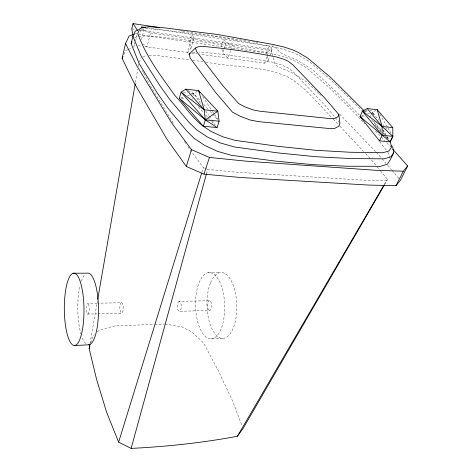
<?xml version="1.0" encoding="UTF-8"?>
<svg xmlns="http://www.w3.org/2000/svg" width="472" height="472" viewBox="0 0 472 472"><rect width="100%" height="100%" fill="white"/><g stroke="black" fill="none" stroke-linecap="round" stroke-linejoin="round"><path stroke-width="0.35" stroke-dasharray="2.36 1.77" d="M90.034 343.415L97.356 301.36M135.47 82.364L137.741 69.313M138.249 66.416L138.626 64.239M133.611 47.513L134.963 43.819M135.635 40.993L137.157 34.639M140.744 29.73L139.535 34.739L266.432 53.141L268.303 60.263L264.603 63.171L199.798 54.227M141.582 39.554L143.818 30.379L142.627 28.621M143.818 30.379L150.503 32.951L147.01 46.94L143.116 44.038M206.47 173.737L207.639 169.477L237.027 172.262L364.059 180.204L386.474 180.77L387.612 179.437L380.727 171.141M190.912 48.345L194.039 37.371L191.709 34.415L189.567 41.996L190.912 48.345L187.425 52.516L191.266 38.952L194.039 37.371M90.748 343.008L92.748 336.152L94.3 334.736M191.868 99.74L192.275 98.371M193.095 95.627L193.709 93.574L197.402 91.361M201.821 172.534L203.343 167.607L186.741 145.11M230.584 50.534L228.171 58.144L222.784 52.84L223.828 49.495M224.035 48.822L226.117 42.138L223.616 39.206L221.333 46.604L221.816 48.681M230.808 49.837L232.342 44.993L226.117 42.138M266.432 53.141L268.904 46.008L147.258 27.742M264.603 63.171L269.052 50.398L272.108 49.389L268.904 46.008M318.901 93.385L307.296 82.163L292.038 72.712L279.619 67.443L275.064 64.617L271.028 49.477L272.444 45.424M268.303 60.263L269.494 56.864M269.73 56.186L272.108 49.389M139.281 62.192L141.128 57.56M369.782 117.593L370.998 114.914M371.299 114.248L372.207 112.242L377.157 109.699M123.93 54.368L125.753 50.427L127.717 49.696M384.651 184.534L387.612 179.437M384.249 184.587L386.474 180.77M97.403 331.916L99.474 330.034L114.761 325.898L154.12 324.435M97.144 303.207L87.172 303.673C85.709 306.8 85.65 311.024 87.397 314.039L97.191 313.892M87.804 314.169L88.199 313.939C89.692 310.812 89.757 306.546 87.975 303.537L87.568 303.425M121.451 302.652L121.009 302.894C119.369 305.88 119.339 310.21 121.286 313.048L122.189 312.948C123.853 309.968 123.888 305.585 121.906 302.758L97.881 303.189M134.762 37.896L136.715 36.869L138.148 36.698M179.047 301.337L178.528 301.567C176.617 304.304 176.64 308.83 178.894 311.355L210.282 310.364C212.359 307.773 212.306 303.083 209.875 300.741L179.047 301.337L179.584 301.431C181.867 303.944 181.891 308.529 179.944 311.254L179.425 311.473M209.302 300.64C206.406 302.646 206.777 308.11 209.149 310.47L209.721 310.582M142.992 56.829L145.476 55.855M128.372 49.454L131.647 48.238M361.375 116.053L364.083 115.097M367.47 113.911L370.856 112.719M135.033 33.984L137.004 33.306M180.693 97.928L184.115 96.784M187.543 95.633L190.965 94.489M191.65 94.258L193.709 93.574L200.683 101.155M138.862 36.615L144.603 35.925L157.542 36.674L213.049 43.194L267.488 52.669L280.362 55.578L290.25 58.9L296.345 61.72L306.694 68.003L329.598 87.833L356.148 114.596L364.638 123.741M141.334 29.27L146.367 28.715L159.365 29.553L215.102 36.391L269.76 46.132L282.693 49.088L292.628 52.427L298.758 55.254L309.189 61.508L332.317 81.184L361.705 110.389M192.452 52.492L195.732 52.18M365.222 110.861L367.328 110.66M370.137 110.383L371.541 110.247M210.913 338.937A33.205 14.555 88.4 0 0 222.306 288.994A33.205 14.555 88.4 0 0 197.101 289.301A33.205 14.555 88.4 0 0 210.913 338.937L222.755 338.371M154.845 324.406L164.321 324.058M97.91 313.874L121.741 313.172M208.123 272.639L219.852 272.586M149.123 55.843L159.318 55.82L189.827 59.891M361.41 116.678L365.599 117.139M181.413 98.613L185.596 99.067M183.213 92.394L187.408 92.866M190.906 93.255L193.709 93.574L201.627 105.097M364.514 111.374L368.012 111.77M192.735 60.28L202.901 61.637M205.81 62.027C232.696 67.561 261.712 65.413 287.218 76.676C305.561 86.706 318.175 104.111 332.801 118.62M138.249 45.731L141.913 46.238M144.774 46.634L189.012 52.734M191.791 53.124L196.989 53.837M131.782 28.869L135.429 29.406M140.532 30.161L271.028 49.477M150.503 32.951L269.052 50.398M179.572 30.651L181.755 30.981M182.481 31.087L251.588 41.554M252.313 41.666L255.222 42.102M255.954 42.214L258.137 42.545M165.052 324.028L181.685 326.801L191.815 331.899L203.408 342.743L218.306 370.715L232.537 400.952L242.024 425.862M203.343 167.607L204.571 168.138M205.184 168.41L207.639 169.477M188.257 90.518L193.709 93.574M319.432 93.893L321.538 95.934M359.369 115.003L335.415 90.996L312.252 69.413L296.77 60.038L284.209 54.752L279.589 51.949L273.176 45.265M375.505 131.186L384.881 140.579M339.645 114.159L375.747 151.789M376.255 152.32L381.689 158.226M364.531 111.221L365.534 112.277M333.309 119.156L339.356 125.611M339.864 126.148L363.564 151.441M365.582 153.595L370.626 158.975M203.674 104.406L208.158 109.28M210.146 111.451L212.14 113.616M212.642 114.159L218.123 120.118M198.287 106.825L203.715 112.82M205.692 115.003L207.668 117.186M208.158 117.729L209.639 119.363M211.615 121.546L213.592 123.723M386.922 142.686L390.781 147.016M373.718 114.749L372.207 112.242L379.246 120.448M382.998 124.832L383.937 125.924M385.813 128.113L386.751 129.21M382.161 158.775L385.913 163.17M387.789 165.371L391.536 169.767M392.008 170.315L399.041 178.563M373.753 121.422L381.146 130.225M382.993 132.425L384.839 134.626M371.671 119.829L381.093 131.021M382.981 133.257L384.863 135.493M385.335 136.054L387.689 138.851M339.498 122.561L325.084 105.445L293.661 72.257L287.796 67.691L281.094 64.77L273.329 62.375A646.062 346.418 32.5 0 0 199.09 51.985M375.087 124.956L376.485 126.632M376.951 127.186L381.146 132.201M371.541 160.079L376.591 166.162M377.051 166.716L380.267 170.587M379.659 141.541L387.394 151.683M205.792 111.162L208.712 115.41M209.125 116.018L211.627 119.652M212.046 120.26L215.38 125.115M386.686 136.827L387.925 138.656M202.73 96.736L212.152 110.802M212.559 111.416L214.2 113.858M214.612 114.472L217.887 119.363M387.766 152.25L389.252 154.515L389.937 158.639M150.409 85.898L173.702 123.935M184.393 141.399L185.921 143.895M372.207 112.242L373.741 114.761M382.922 129.877L385.6 134.284M387.134 136.803L389.813 141.216M382.78 129.8L386.556 136.072M386.934 136.697L388.444 139.21M379.771 114.135L387.618 127.452M387.99 128.083L390.981 133.157M142.402 70.552L143.394 72.476M143.724 73.113L150.031 85.273M221.976 49.371L222.784 52.84M134.131 42.386L134.62 45.229M85.78 343.587A35.872 10.36 89.4 0 1 82.022 337.185M81.119 334.512A35.872 10.36 89.4 0 1 80.11 285.377M81.32 281.176A35.872 10.36 89.4 0 1 84.317 275.194M210.347 283.241A32.946 14.915 88.3 0 0 212.046 329.049A32.951 14.915 88.3 0 0 233.445 327.609A32.951 14.915 88.3 0 0 231.003 280.368A32.946 14.915 88.3 0 0 210.347 283.241"/><path stroke-width="0.71" d="M384.285 185.172L243.045 428.552L237.387 436.281A545.396 251.57 10 0 1 131.133 448.4L118.62 442.152L106.637 412.298L96.524 379.158L89.149 348.495L89.91 344.141M97.733 299.183L135.216 83.815M392.71 149.181L407.661 165.967L400.451 180.21L395.996 185.661L368.779 185.077L240.071 177.46L203.963 174.15L186.298 166.451L166.622 138.727L133.31 81.42L122.112 58.31L125.517 43.595L129.116 36.014L134.373 34.208M159.206 27.565L133.015 23.6L131.782 28.869L132.897 35.27M391.624 145.606L392.757 147.288L393.725 152.716L390.161 160.014L387.364 164.197L380.538 166.303L347.203 166.244L312.842 164.651L275.123 161.064L231.534 155.341L217.568 151.37L204.677 145.4L194.187 138.355L186.77 130.986L167.548 107.734L157.117 92.736L139.169 63.679L131.151 43.654L132.909 36.208L135.204 31.235L138.455 29.583M131.133 448.4L206.47 173.737M360.018 116.531L379.482 140.857L390.197 141.842L392.846 136.325L392.787 127.623L377.157 109.699L367.216 108.554L362.419 111.138L360.018 116.531L390.078 141.83L390.562 142.556L391.412 147.411L388.916 150.999L382.827 152.739L349.964 152.255L315.78 150.297L278.232 146.361L235.286 140.379L222.819 136.809L211.261 131.511L203.314 126.29L179.325 98.388L181.112 92.164L185.832 89.161L198.629 90.624L217.857 111.197L219.114 121.198L217.043 127.54L203.314 126.29C192.175 117.935 184.64 105.728 175.094 95.733C160.993 76.039 145.913 56.487 137.777 33.418L139.789 28.857L142.479 27.476L149.535 26.721L161.831 27.553L217.409 34.474L271.937 44.256L284.173 47.052L293.1 50.05L298.269 52.433L307.909 58.209L330.742 77.52L364.03 110.696M89.149 348.495L89.951 345.752M118.62 442.152L201.609 173.236M186.298 166.451L191.508 149.683L171.301 122.384L137.045 66.18L125.517 43.595M203.314 126.29L205.326 119.882L204.169 109.805L198.629 90.624L199.862 92.459M203.963 174.15L209.456 157.43L245.971 161.153L375.871 170.292L403.289 171.224L407.661 165.967M338.796 114.454L337.893 116.808L334.512 118.478L329.067 118.496L260.219 111.274L252.951 109.887L244.874 106.873L238.649 103.58L222.678 85.503L196.594 51.531L195.432 48.038L197.963 46.834L202.86 46.398A635.766 332.082 31.9 0 1 276.503 56.959L282.993 58.965L288.067 61.159L293.047 64.989L324.429 97.657L338.796 114.454L339.964 123.109L338.808 126.23L334.784 128.355L328.323 128.437L258.798 121.64L250.166 120.035L240.437 116.383L232.407 112.088L216.07 93.025L190.363 58.363L189.071 54.156L195.432 48.038M131.151 43.654L132.018 41.748M122.112 58.31L123.021 56.339M379.482 140.857L382.102 135.287L382.137 126.52L377.157 109.699L377.901 110.967M390.078 141.83L392.846 136.325L382.137 126.52L362.419 111.138L363.818 110.997M395.996 185.661L403.289 171.224M237.387 436.281L383.878 185.219M393.725 152.716L390.963 156.816L384.137 158.852L350.684 158.557L316.175 156.745L278.268 152.94L234.436 146.981L220.377 142.963L207.379 136.974L196.794 129.953L189.29 122.631L169.826 99.568L159.259 84.712L141.069 55.973L132.909 36.208M179.325 98.388L205.326 119.882L217.857 111.197L204.169 109.805L181.112 92.164L205.326 119.882L217.043 127.54M189.071 54.156L190.198 53.601M74.423 345.504A36.179 9.829 89.5 0 0 82.529 291.318A36.179 9.829 89.5 0 0 65.508 291.153A36.179 9.829 89.5 0 0 74.423 345.504L88.47 344.831M73.018 273.247L86.913 273.188A35.872 10.36 89.4 0 1 98.477 307.425A35.872 10.36 89.4 0 1 88.47 344.796M205.326 119.882L219.114 121.198M392.846 136.325L382.102 135.287L362.419 111.138M392.787 127.623L382.137 126.52L367.216 108.554M145.807 27.523L141.435 26.869L142.225 28.037M191.508 149.683L209.456 157.43M185.832 89.161L204.169 109.805M133.015 23.6L137.618 30.532"/></g></svg>
